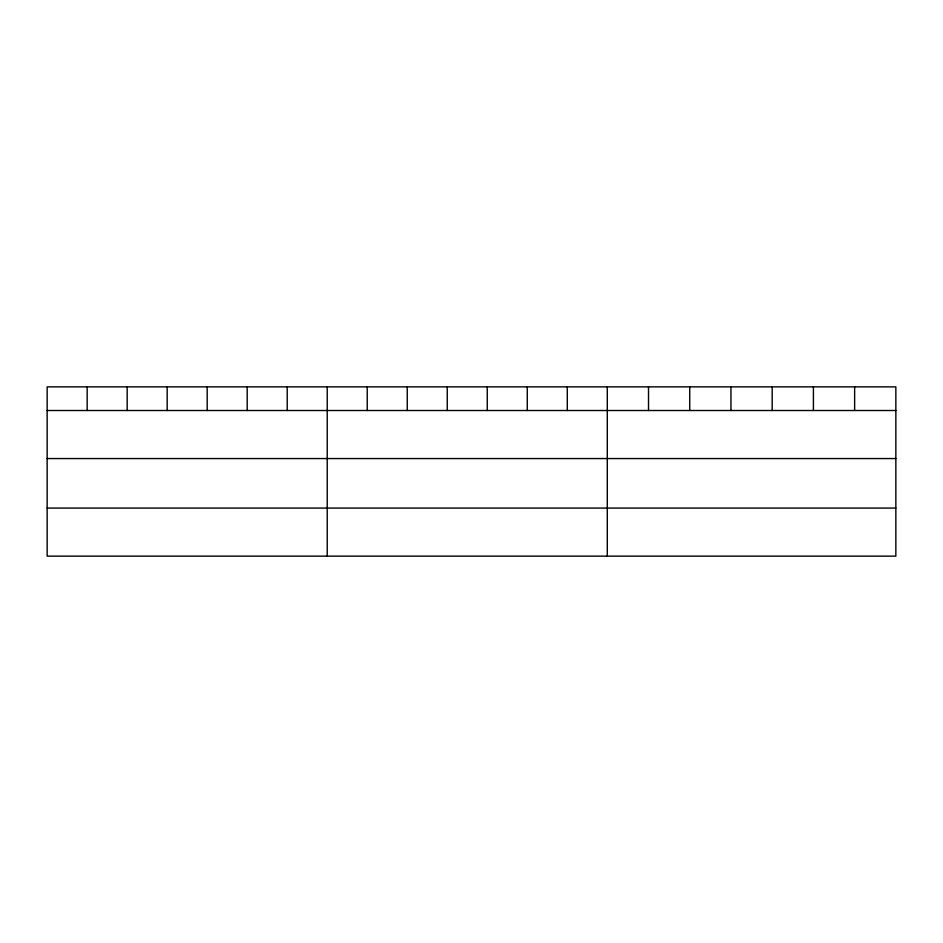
<?xml version="1.0" encoding="UTF-8"?>
<svg xmlns="http://www.w3.org/2000/svg" width="943" height="943" viewBox="0 0 943 943"><rect width="100%" height="100%" fill="white"/><g stroke="black" fill="none" stroke-linecap="round" stroke-linejoin="round"><path stroke-width="1.41" d="M895.85 410.511L895.85 556.134L47.15 556.134L47.15 386.866L895.85 386.866L895.85 410.511L47.15 410.511M47.15 458.557L895.85 458.557M47.15 508.077L895.85 508.077M854.629 386.866L854.629 410.511M813.408 386.866L813.408 410.511M772.187 386.866L772.187 410.511M730.955 386.866L730.955 410.511M689.734 386.866L689.734 410.511M648.513 386.866L648.513 410.511M607.292 386.866L607.292 556.134M567.285 386.866L567.285 410.511M527.267 386.866L527.267 410.511M487.26 386.866L487.26 410.511M447.253 386.866L447.253 410.511M407.246 386.866L407.246 410.511M367.228 386.866L367.228 410.511M327.221 386.866L327.221 556.134M287.214 386.866L287.214 410.511M247.196 386.866L247.196 410.511M207.189 386.866L207.189 410.511M167.182 386.866L167.182 410.511M127.175 386.866L127.175 410.511M87.157 386.866L87.157 410.511"/></g></svg>
